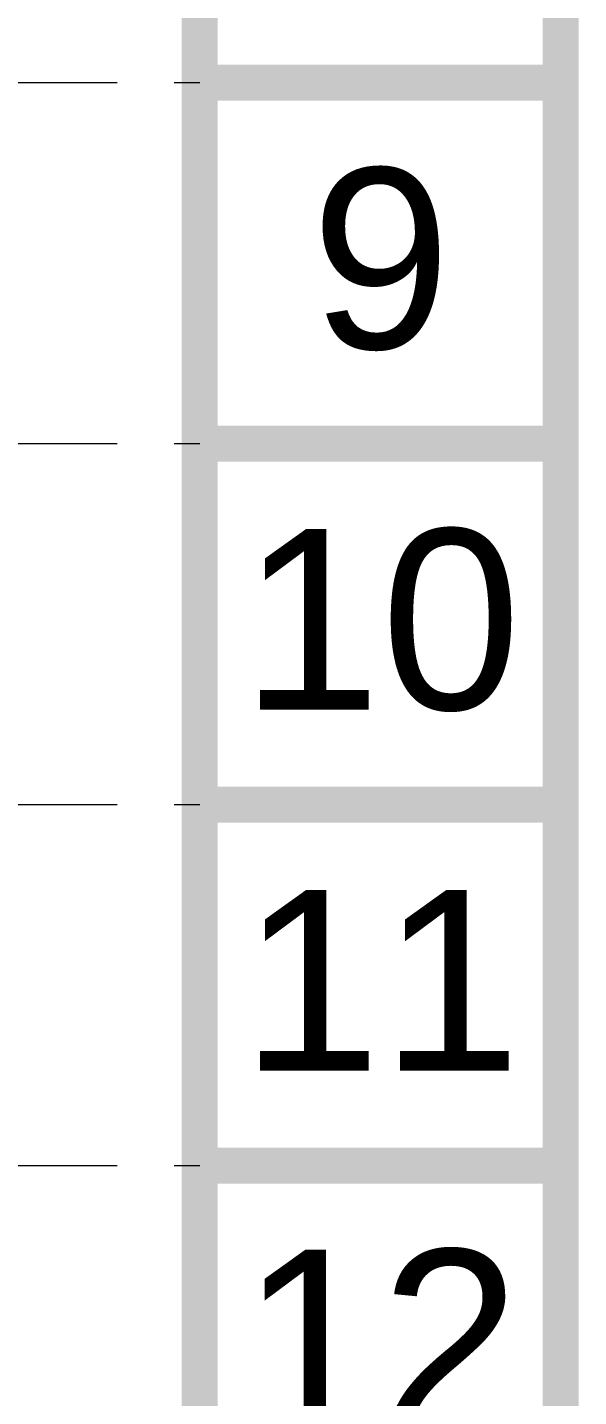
# Model space of a CAD drawing. Header units: inches. Extents: x 3312 to 5850, y 7905 to 11961.
# Drawn here: x 5753.1 to 5849.7, y 11157.7 to 11397.7 of the extents above; entities that cross this region are included whole.
import ezdxf
from ezdxf.enums import TextEntityAlignment as Align

# ---------------------------------------------------------------- set-up
doc = ezdxf.new("R2010")
doc.units = ezdxf.units.IN
doc.header["$LTSCALE"] = 80
doc.header["$MEASUREMENT"] = 0
doc.linetypes.add('HIDDEN', pattern=[0.375, 0.25, -0.125])
doc.layers.add('BASE', color=7, linetype='Continuous')
doc.layers.add('grid', color=254, linetype='HIDDEN')
doc.styles.get("Standard").update_dxf_attribs({"font": 'ARIAL.TTF', "height": 25})

msp = doc.modelspace()

# ---------------------------------------------------------------- linework, layer by layer
at = {"layer": 'BASE', "const_width": 6.33}
for points in [[(5846.57, 7907.78), (5846.57, 11957.48), (3315.51, 11957.48), (3315.51, 7907.78)], [(5783.3, 7971.06), (5783.3, 11894.2), (3378.79, 11894.2), (3378.79, 7971.06)]]:
    msp.add_lwpolyline(points, close=True, dxfattribs=at)
for points in [[(5846.57, 11387.99), (5783.3, 11387.99)], [(5846.57, 11324.71), (5783.3, 11324.71)], [(5846.57, 11261.44), (5783.3, 11261.44)], [(5846.57, 11198.16), (5783.3, 11198.16)]]:
    msp.add_lwpolyline(points, dxfattribs=at)
at = {"layer": 'grid', "color": 252, "linetype": 'HIDDEN', "lineweight": 0}
for p, q in [((3378.79, 11387.99), (5783.3, 11387.99)), ((3378.79, 11324.71), (5783.3, 11324.71)), ((3378.79, 11261.44), (5783.3, 11261.44)), ((3378.79, 11198.16), (5783.3, 11198.16))]:
    msp.add_line(p, q, dxfattribs=at)

# ---------------------------------------------------------------- texts
at = {"layer": 'BASE'}
for s, height, p in [('9', 31.64, (5815.06, 11357.18)), ('10', 31.638, (5815.06, 11293.91)), ('11', 31.638, (5815.06, 11230.63)), ('12', 31.638, (5814.99, 11167.62))]:
    msp.add_text(s, height=height, dxfattribs=at).set_placement(p, align=Align.MIDDLE_CENTER)

doc.saveas('drawing.dxf')
